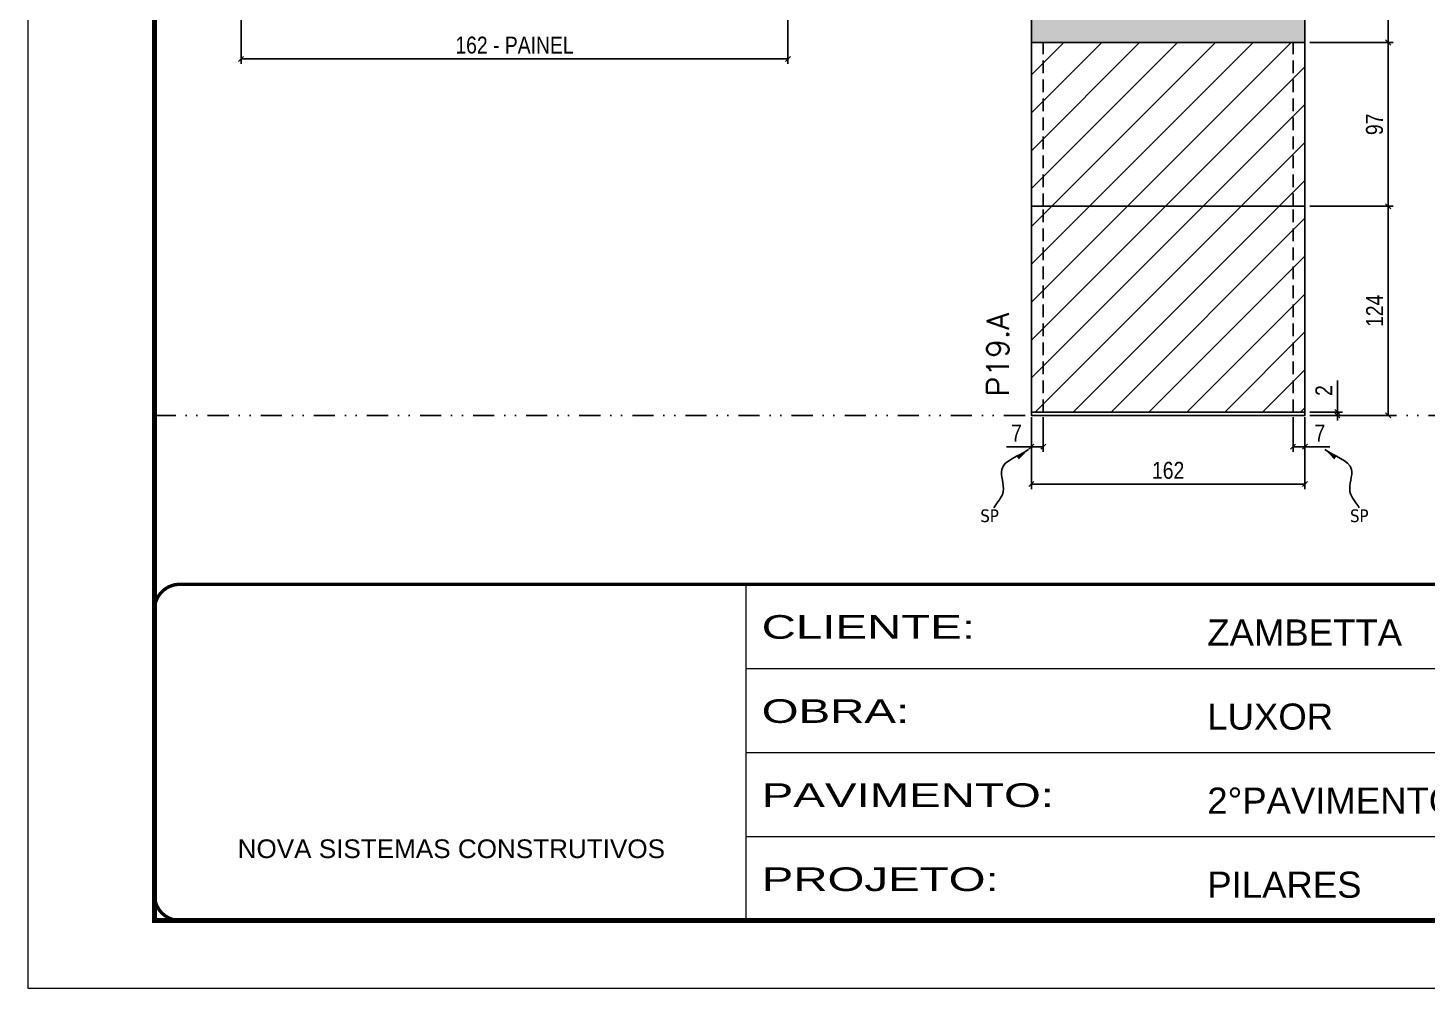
# Model space of a CAD drawing. Extents: x 14400 to 24104, y -21631 to 6985.
# Drawn here: x 14413 to 15242, y -957 to -388 of the extents above; entities that cross this region are included whole.
import ezdxf

# ---------------------------------------------------------------- set-up
doc = ezdxf.new("R2010")
doc.units = 0
for name, pattern in [('CONTINUO', [0]), ('DASHED', [0.75, 0.5, -0.25]), ('DIVIDE2', [0.625, 0.25, -0.125, 0, -0.125, 0, -0.125]), ('HIDDEN', [0.375, 0.25, -0.125])]:
    doc.linetypes.add(name, pattern=pattern)
for name, color, linetype in [('COTA', 241, 'Continuous'), ('Nível', 160, 'Continuous'), ('Painéis', 200, 'Continuous'), ('SARR_2.2x7', 40, 'Continuous'), ('texto', 7, 'Continuous')]:
    doc.layers.add(name, color=color, linetype=linetype)
for name, color, linetype, lineweight in [('Folhas', 255, 'Continuous', 9), ('Hachura', 251, 'Continuous', 9), ('SARRAFO DE PRESSAO', 251, 'DASHED', 9), ('Texto Seção', 7, 'Continuous', 15)]:
    doc.layers.add(name, color=color, linetype=linetype, lineweight=lineweight)
doc.styles.add('ARIAL', font='arial.ttf')
doc.styles.add('COTA TECNICA', font='techl___.ttf', dxfattribs={"height": 10})
doc.styles.add('COTA TECNICA 2X', font='techl___.ttf', dxfattribs={"height": 10})
doc.styles.add('COTA TECNICA-50', font='techl___.ttf', dxfattribs={"height": 10})
doc.styles.add('REGUA-120', font='ROMANS.shx', dxfattribs={"height": 15})
doc.styles.get("Standard").update_dxf_attribs({"font": 'arial.ttf'})
doc.styles.add('Tecnologia', font='')
doc.styles.get('Tecnologia').set_extended_font_data('Forgotten Futurist')
doc.dimstyles.new('COTA PAINEL-50', dxfattribs={"dimtxt": 10, "dimasz": 3, "dimexe": 3, "dimexo": 3, "dimgap": 3, "dimtad": 1, "dimdec": 1, "dimzin": 12, "dimdsep": 46, "dimtxsty": 'COTA TECNICA-50', "dimblk1": 'OBLIQUE', "dimblk2": 'OBLIQUE', "dimsah": 1, "dimcen": 0.9, "dimclrd": 4, "dimclre": 4, "dimclrt": 240, "dimadec": 1, "dimazin": 3, "dimtfac": 1, "dimtdec": 1, "dimtmove": 0, "dimatfit": 3, "dimfxl": 1, "dimtolj": 1, "dimtzin": 12, "dimarcsym": 0})
doc.dimstyles.new('PAINEL', dxfattribs={"dimtxt": 10, "dimasz": 3, "dimexe": 3, "dimexo": 3, "dimgap": 3, "dimtad": 1, "dimdec": 1, "dimzin": 12, "dimdsep": 46, "dimtxsty": 'COTA TECNICA', "dimblk1": 'OBLIQUE', "dimblk2": 'OBLIQUE', "dimsah": 1, "dimcen": 0.9, "dimclrd": 4, "dimclre": 4, "dimclrt": 240, "dimadec": 1, "dimazin": 3, "dimtfac": 1, "dimtdec": 1, "dimtmove": 0, "dimatfit": 3, "dimfxl": 1, "dimtolj": 1, "dimtzin": 12, "dimarcsym": 0})
doc.dimstyles.new('SECAO PILAR', dxfattribs={"dimtxt": 10, "dimasz": 3, "dimexe": 3, "dimexo": 3, "dimgap": 3, "dimtad": 1, "dimdec": 1, "dimlfac": 0.5, "dimzin": 12, "dimdsep": 46, "dimtxsty": 'COTA TECNICA 2X', "dimblk1": 'OBLIQUE', "dimblk2": 'OBLIQUE', "dimsah": 1, "dimcen": 0.9, "dimclrd": 256, "dimclre": 256, "dimclrt": 256, "dimadec": 1, "dimazin": 3, "dimtfac": 1, "dimtdec": 1, "dimtmove": 0, "dimatfit": 3, "dimfxl": 1, "dimtolj": 1, "dimtzin": 12, "dimarcsym": 0})
doc.dimstyles.get("Standard").update_dxf_attribs({"dimtxt": 0.18, "dimasz": 0.18, "dimexe": 0.18, "dimexo": 0.0625, "dimgap": 0.09, "dimtad": 0, "dimtih": 1, "dimtoh": 1, "dimdec": 4, "dimzin": 0, "dimdsep": 46, "dimtxsty": 'Standard', "dimcen": 0.09, "dimadec": 0, "dimazin": 0, "dimtfac": 1, "dimtdec": 4, "dimtofl": 0, "dimtmove": 0, "dimatfit": 3, "dimfxl": 1, "dimtolj": 1, "dimtzin": 0, "dimarcsym": 0})

# ---------------------------------------------------------------- blocks, each defined once
blk = doc.blocks.new('9999999999')
at = {"color": 30, "linetype": 'CONTINUO'}
for p, q in [((98564.56, 34230.21), (98564.56, 34429.45)), ((98564.56, 34379.64), (99583.98, 34379.64)), ((98564.56, 34329.83), (99487.98, 34329.83)), ((98564.56, 34280.02), (99487.98, 34280.02))]:
    blk.add_line(p, q, dxfattribs=at)
at = {"color": 30, "linetype": 'CONTINUO', "const_width": 2}
blk.add_lwpolyline([(99583.98, 34230.21), (99583.98, 34414.45, 0.414214), (99568.98, 34429.45), (98228.98, 34429.45, 0.414214), (98213.98, 34414.45), (98213.98, 34245.21, 0.414214), (98228.98, 34230.21), (99583.98, 34230.21)], format="xyb", dxfattribs=at)
at = {"layer": 'Folhas'}
blk.add_lwpolyline([(98138.98, 34190.21), (99623.98, 34190.21), (99623.98, 35240.21), (98138.98, 35240.21)], close=True, dxfattribs=at)
at = {"layer": 'Folhas', "color": 30, "const_width": 3}
blk.add_lwpolyline([(98213.98, 34230.21), (99583.98, 34230.21), (99583.98, 35200.21), (98213.98, 35200.21)], close=True, dxfattribs=at)
at = {"color": 7, "linetype": 'Continuous', "ltscale": 5, "style": 'ARIAL'}
for s, height, p in [('ZAMBETTA', 15.483, (98837.68, 34393.13)), ('LUXOR', 15.483, (98837.68, 34343.32)), ('2°PAVIMENTO - 1°ETAPA', 15.4829, (98837.68, 34293.51)), ('NOVA SISTEMAS CONSTRUTIVOS', 11.0592, (98263.19, 34267.21)), ('PILARES', 15.483, (98837.68, 34243.7))]:
    blk.add_text(s, height=height, dxfattribs=at).set_placement(p)
at = {"layer": 'Folhas', "color": 7, "style": 'Tecnologia', "width": 1.5}
for s, p in [('CLIENTE:', (98573.65, 34397.17)), ('OBRA:', (98573.65, 34347.31)), ('PAVIMENTO:', (98573.65, 34297.5)), ('PROJETO:', (98573.65, 34247.69))]:
    blk.add_text(s, height=14, dxfattribs=at).set_placement(p)
blk = doc.blocks.new('_Oblique')
at = {"color": 0, "linetype": 'ByBlock', "lineweight": -2}
blk.add_line((-0.5, -0.5), (0.5, 0.5), dxfattribs=at)
blk = doc.blocks.new('*D1131')
at = {"layer": 'COTA', "lineweight": -2, "transparency": 16777216}
for p, q in [((14539.69, -320.97), (14539.69, -409.14)), ((14863.69, -320.93), (14863.69, -409.14)), ((14539.69, -406.14), (14863.69, -406.14))]:
    blk.add_line(p, q, dxfattribs=at)
at = {"layer": 'Defpoints', "color": 0, "transparency": 16777216}
for p in [(14539.69, -317.97), (14863.69, -317.93), (14863.69, -406.14)]:
    blk.add_point(p, dxfattribs=at)
at = {"layer": 'COTA', "lineweight": -2, "transparency": 16777216, "xscale": 3, "yscale": 3, "zscale": 3, "rotation": 180}
blk.add_blockref('_Oblique', (14539.69, -406.14), dxfattribs=at)
at = {"layer": 'COTA', "lineweight": -2, "transparency": 16777216, "xscale": 3, "yscale": 3, "zscale": 3}
blk.add_blockref('_Oblique', (14863.69, -406.14), dxfattribs=at)
at = {"layer": 'COTA', "transparency": 16777216, "insert": (14701.69, -398.03), "char_height": 10, "attachment_point": 5, "style": 'COTA TECNICA 2X'}
blk.add_mtext('\\A1;162 - PAINEL', dxfattribs=at)
blk = doc.blocks.new('*D1141')
at = {"layer": 'COTA', "color": 4, "lineweight": -2, "transparency": 16777216}
for p, q in [((15007.96, -618.44), (15007.96, -661.12)), ((15169.96, -618.44), (15169.96, -661.12)), ((15169.96, -658.12), (15007.96, -658.12))]:
    blk.add_line(p, q, dxfattribs=at)
at = {"layer": 'Defpoints', "color": 0, "transparency": 16777216}
for p in [(15007.96, -615.44), (15169.96, -615.44), (15007.96, -658.12)]:
    blk.add_point(p, dxfattribs=at)
at = {"layer": 'COTA', "color": 4, "lineweight": -2, "transparency": 16777216, "xscale": 3, "yscale": 3, "zscale": 3, "rotation": 180}
blk.add_blockref('_Oblique', (15007.96, -658.12), dxfattribs=at)
at = {"layer": 'COTA', "color": 4, "lineweight": -2, "transparency": 16777216, "xscale": 3, "yscale": 3, "zscale": 3}
blk.add_blockref('_Oblique', (15169.96, -658.12), dxfattribs=at)
at = {"layer": 'COTA', "color": 240, "transparency": 16777216, "insert": (15088.96, -650.02), "char_height": 10, "attachment_point": 5, "style": 'COTA TECNICA'}
blk.add_mtext('\\A1;162', dxfattribs=at)
blk = doc.blocks.new('*D1142')
at = {"layer": 'COTA', "color": 4, "lineweight": -2, "transparency": 16777216}
for p, q in [((15162.96, -618.44), (15162.96, -638.95)), ((15169.96, -620.44), (15169.96, -638.95)), ((15162.96, -635.95), (15169.96, -635.95)), ((15169.96, -635.95), (15184.69, -635.95))]:
    blk.add_line(p, q, dxfattribs=at)
at = {"layer": 'Defpoints', "color": 0, "transparency": 16777216}
for p in [(15162.96, -615.44), (15169.96, -617.44), (15169.96, -635.95)]:
    blk.add_point(p, dxfattribs=at)
at = {"layer": 'COTA', "color": 4, "lineweight": -2, "transparency": 16777216, "xscale": 3, "yscale": 3, "zscale": 3, "rotation": 180}
blk.add_blockref('_Oblique', (15162.96, -635.95), dxfattribs=at)
at = {"layer": 'COTA', "color": 4, "lineweight": -2, "transparency": 16777216, "xscale": 3, "yscale": 3, "zscale": 3}
blk.add_blockref('_Oblique', (15169.96, -635.95), dxfattribs=at)
at = {"layer": 'COTA', "color": 240, "transparency": 16777216, "insert": (15178.82, -627.88), "char_height": 10, "attachment_point": 5, "style": 'COTA TECNICA-50'}
blk.add_mtext('\\A1;7', dxfattribs=at)
blk = doc.blocks.new('*D1143')
at = {"layer": 'COTA', "color": 4, "lineweight": -2, "transparency": 16777216}
for p, q in [((15007.96, -620.44), (15007.96, -638.95)), ((15014.96, -618.44), (15014.96, -638.95)), ((15007.96, -635.95), (14993.22, -635.95)), ((15014.96, -635.95), (15007.96, -635.95))]:
    blk.add_line(p, q, dxfattribs=at)
at = {"layer": 'Defpoints', "color": 0, "transparency": 16777216}
for p in [(15007.96, -617.44), (15014.96, -615.44), (15007.96, -635.95)]:
    blk.add_point(p, dxfattribs=at)
at = {"layer": 'COTA', "color": 4, "lineweight": -2, "transparency": 16777216, "xscale": 3, "yscale": 3, "zscale": 3, "rotation": 180}
blk.add_blockref('_Oblique', (15007.96, -635.95), dxfattribs=at)
at = {"layer": 'COTA', "color": 4, "lineweight": -2, "transparency": 16777216, "xscale": 3, "yscale": 3, "zscale": 3}
blk.add_blockref('_Oblique', (15014.96, -635.95), dxfattribs=at)
at = {"layer": 'COTA', "color": 240, "transparency": 16777216, "insert": (14999.09, -627.88), "char_height": 10, "attachment_point": 5, "style": 'COTA TECNICA-50'}
blk.add_mtext('\\A1;7', dxfattribs=at)
blk = doc.blocks.new('*D1144')
at = {"layer": 'COTA', "color": 4, "linetype": 'ByBlock', "lineweight": -2, "transparency": 16777216}
for p, q in [((15172.96, -493.44), (15222.32, -493.44)), ((15219.32, -617.44), (15219.32, -493.44)), ((15172.96, -617.44), (15222.32, -617.44))]:
    blk.add_line(p, q, dxfattribs=at)
at = {"layer": 'Defpoints', "color": 0, "linetype": 'ByBlock', "transparency": 16777216}
for p in [(15169.96, -493.44), (15219.32, -493.44), (15169.96, -617.44)]:
    blk.add_point(p, dxfattribs=at)
at = {"layer": 'COTA', "color": 4, "linetype": 'ByBlock', "lineweight": -2, "transparency": 16777216, "xscale": 3, "yscale": 3, "zscale": 3}
for p, rotation in [((15219.32, -493.44), 90), ((15219.32, -617.44), 270)]:
    blk.add_blockref('_Oblique', p, dxfattribs=dict(at, rotation=rotation))
at = {"layer": 'COTA', "color": 240, "linetype": 'ByBlock', "transparency": 16777216, "insert": (15211.25, -555.44), "char_height": 10, "attachment_point": 5, "rotation": 90, "style": 'COTA TECNICA'}
blk.add_mtext('\\A1;124', dxfattribs=at)
blk = doc.blocks.new('*D1140')
at = {"layer": 'COTA', "color": 4, "lineweight": -2, "transparency": 16777216}
for p, q in [((15189.21, -615.44), (15189.21, -596.64)), ((15172.96, -615.44), (15192.21, -615.44)), ((15172.96, -617.44), (15192.21, -617.44)), ((15189.21, -617.44), (15189.21, -615.44)), ((15189.21, -617.44), (15189.21, -620.44))]:
    blk.add_line(p, q, dxfattribs=at)
at = {"layer": 'Defpoints', "color": 0, "transparency": 16777216}
for p in [(15169.96, -615.44), (15169.96, -617.44), (15189.21, -617.44)]:
    blk.add_point(p, dxfattribs=at)
at = {"layer": 'COTA', "color": 4, "lineweight": -2, "transparency": 16777216, "xscale": 3, "yscale": 3, "zscale": 3}
for p, rotation in [((15189.21, -615.44), 270), ((15189.21, -617.44), 90)]:
    blk.add_blockref('_Oblique', p, dxfattribs=dict(at, rotation=rotation))
at = {"layer": 'COTA', "color": 240, "transparency": 16777216, "insert": (15181.21, -602.69), "char_height": 10, "attachment_point": 5, "rotation": 90, "style": 'COTA TECNICA-50'}
blk.add_mtext('\\A1;2', dxfattribs=at)
blk = doc.blocks.new('*D1145')
at = {"layer": 'COTA', "color": 4, "linetype": 'ByBlock', "lineweight": -2, "transparency": 16777216}
for p, q in [((15172.96, -493.44), (15222.32, -493.44)), ((15219.32, -617.44), (15219.32, -493.44)), ((15172.96, -617.44), (15222.32, -617.44))]:
    blk.add_line(p, q, dxfattribs=at)
at = {"layer": 'Defpoints', "color": 0, "linetype": 'ByBlock', "transparency": 16777216}
for p in [(15169.96, -493.44), (15219.32, -493.44), (15169.96, -617.44)]:
    blk.add_point(p, dxfattribs=at)
at = {"layer": 'COTA', "color": 4, "linetype": 'ByBlock', "lineweight": -2, "transparency": 16777216, "xscale": 3, "yscale": 3, "zscale": 3}
for p, rotation in [((15219.32, -493.44), 90), ((15219.32, -617.44), 270)]:
    blk.add_blockref('_Oblique', p, dxfattribs=dict(at, rotation=rotation))
at = {"layer": 'COTA', "color": 240, "linetype": 'ByBlock', "transparency": 16777216, "insert": (15211.25, -555.44), "char_height": 10, "attachment_point": 5, "rotation": 90, "style": 'COTA TECNICA'}
blk.add_mtext('\\A1;124', dxfattribs=at)
blk = doc.blocks.new('*D1146')
at = {"layer": 'COTA', "color": 4, "lineweight": -2, "transparency": 16777216}
for p, q in [((15172.96, -396.44), (15222.32, -396.44)), ((15219.32, -493.44), (15219.32, -396.44)), ((15172.96, -493.44), (15222.32, -493.44))]:
    blk.add_line(p, q, dxfattribs=at)
at = {"layer": 'Defpoints', "color": 0, "transparency": 16777216}
for p in [(15169.96, -396.44), (15219.32, -396.44), (15169.96, -493.44)]:
    blk.add_point(p, dxfattribs=at)
at = {"layer": 'COTA', "color": 4, "lineweight": -2, "transparency": 16777216, "xscale": 3, "yscale": 3, "zscale": 3}
for p, rotation in [((15219.32, -396.44), 90), ((15219.32, -493.44), 270)]:
    blk.add_blockref('_Oblique', p, dxfattribs=dict(at, rotation=rotation))
at = {"layer": 'COTA', "color": 240, "transparency": 16777216, "insert": (15211.22, -444.94), "char_height": 10, "attachment_point": 5, "rotation": 90, "style": 'COTA TECNICA'}
blk.add_mtext('\\A1;97', dxfattribs=at)
blk = doc.blocks.new('*D2027')
at = {"layer": 'COTA', "color": 4, "lineweight": -2, "transparency": 16777216}
for p, q in [((15172.96, -329.44), (15222.32, -329.44)), ((15219.32, -396.44), (15219.32, -329.44)), ((15172.96, -396.44), (15222.32, -396.44))]:
    blk.add_line(p, q, dxfattribs=at)
at = {"layer": 'Defpoints', "color": 0, "transparency": 16777216}
for p in [(15169.96, -329.44), (15219.32, -329.44), (15169.96, -396.44)]:
    blk.add_point(p, dxfattribs=at)
at = {"layer": 'COTA', "color": 4, "lineweight": -2, "transparency": 16777216, "xscale": 3, "yscale": 3, "zscale": 3}
for p, rotation in [((15219.32, -329.44), 90), ((15219.32, -396.44), 270)]:
    blk.add_blockref('_Oblique', p, dxfattribs=dict(at, rotation=rotation))
at = {"layer": 'COTA', "color": 240, "transparency": 16777216, "insert": (15211.22, -362.94), "char_height": 10, "attachment_point": 5, "rotation": 90, "style": 'COTA TECNICA'}
blk.add_mtext('\\A1;67', dxfattribs=at)

msp = doc.modelspace()

# ---------------------------------------------------------------- hatches: boundary and pattern name
at = {"layer": 'COTA'}
h = msp.add_hatch(dxfattribs=at)
h.set_pattern_fill('AR-CONC', color=256, scale=0.03)
h.paths.add_polyline_path([(15169.96, -329.44), (15007.96, -329.44), (15007.96, -396.44), (15169.96, -396.44)])
at = {"layer": 'Hachura', "linetype": 'ByBlock'}
h = msp.add_hatch(dxfattribs=at)
h.set_pattern_fill('ANSI31', color=256, scale=5)
h.paths.add_polyline_path([(15169.96, -396.44), (15007.96, -396.44), (15007.96, -493.44), (15169.96, -493.44)])
h.paths.add_polyline_path([(15452.58, -396.44), (15290.58, -396.44), (15290.58, -493.44), (15452.58, -493.44)])
h.paths.add_polyline_path([(15452.58, -493.44), (15290.58, -493.44), (15290.58, -615.44), (15452.58, -615.44)])
h.paths.add_polyline_path([(15169.96, -493.44), (15007.96, -493.44), (15007.96, -615.44), (15169.96, -615.44)])

# ---------------------------------------------------------------- linework, layer by layer
at = {"layer": 'COTA'}
for p, q in [((15007.96, -396.44), (15007.96, -329.44)), ((15169.96, -329.44), (15169.96, -396.44))]:
    msp.add_line(p, q, dxfattribs=at)
at = {"layer": 'Nível', "color": 4, "linetype": 'DIVIDE2', "ltscale": 50}
msp.add_line((14488.47, -617.44), (15858.47, -617.44), dxfattribs=at)
at = {"layer": 'Painéis'}
for p, q in [((15007.96, -396.44), (15007.96, -615.44)), ((15169.96, -396.44), (15007.96, -396.44)), ((15169.96, -615.44), (15169.96, -396.44)), ((15169.96, -493.44), (15007.96, -493.44)), ((15007.96, -615.44), (15169.96, -615.44))]:
    msp.add_line(p, q, dxfattribs=at)
msp.add_lwpolyline([(15169.96, -615.44), (15007.96, -615.44), (15007.96, -617.44), (15169.96, -617.44)], close=True, dxfattribs=at)
at = {"layer": 'SARR_2.2x7', "linetype": 'HIDDEN', "ltscale": 30}
for p, q in [((15014.96, -493.44), (15014.96, -396.44)), ((15162.96, -493.44), (15162.96, -396.44)), ((15014.96, -615.44), (15014.96, -493.44)), ((15162.96, -615.44), (15162.96, -493.44))]:
    msp.add_line(p, q, dxfattribs=at)

# ---------------------------------------------------------------- block references
at = {"layer": 'SARRAFO DE PRESSAO', "color": 6, "linetype": 'ByBlock'}
msp.add_blockref('9999999999', (-83725.51, -35146.93), dxfattribs=at)

# ---------------------------------------------------------------- texts
at = {"layer": 'texto', "color": 0, "char_height": 7.5, "attachment_point": 5}
for insert in [(14983.18, -676.93), (15202.2, -676.93)]:
    msp.add_mtext('{\\fTahoma|b0|i0|c0|p34;\\C4;SP}', dxfattribs=dict(at, insert=insert))
at = {"layer": 'Texto Seção', "insert": (14994.48, -606.19), "char_height": 13, "width": 285.3299, "attachment_point": 7, "rotation": 90, "style": 'REGUA-120'}
msp.add_mtext('\\pt26;P19.A', dxfattribs=at)

# ---------------------------------------------------------------- dimensions: what is measured, and where the dimension line sits
at = {"layer": 'COTA'}
dim = msp.add_linear_dim(base=(14863.69, -406.14), p1=(14539.69, -317.97), p2=(14863.69, -317.93), text='<> - PAINEL', dimstyle='SECAO PILAR', dxfattribs=at)
dim.commit()
dim.dimension.update_dxf_attribs({"geometry": '*D1131', "text_midpoint": (14701.69, -398.03)})
for base, p1, p2, angle, dimstyle, picture, middle in [((15219.32, -329.44), (15169.96, -396.44), (15169.96, -329.44), 90, 'PAINEL', '*D2027', (15211.22, -362.94)), ((15219.32, -396.44), (15169.96, -493.44), (15169.96, -396.44), 90, 'PAINEL', '*D1146', (15211.22, -444.94)), ((15007.96, -635.95), (15014.96, -615.44), (15007.96, -617.44), 180, 'COTA PAINEL-50', '*D1143', (14999.09, -627.88))]:
    dim = msp.add_linear_dim(base=base, p1=p1, p2=p2, angle=angle, dimstyle=dimstyle, dxfattribs=at)
    dim.commit()
    dim.dimension.update_dxf_attribs({"geometry": picture, "text_midpoint": middle})
at = {"layer": 'COTA', "linetype": 'ByBlock'}
for picture in ['*D1144', '*D1145']:
    dim = msp.add_aligned_dim(p1=(15169.96, -617.44), p2=(15169.96, -493.44), distance=-49.37, dimstyle='PAINEL', dxfattribs=at)
    dim.commit()
    dim.dimension.update_dxf_attribs({"geometry": picture, "text_midpoint": (15211.25, -555.44)})
at = {"layer": 'COTA'}
dim = msp.add_linear_dim(base=(15189.21, -617.44), p1=(15169.96, -615.44), p2=(15169.96, -617.44), angle=90, dimstyle='COTA PAINEL-50', dxfattribs=at)
dim.commit()
dim.dimension.update_dxf_attribs({"geometry": '*D1140', "text_midpoint": (15189.21, -602.69), "dimtype": 160})
dim = msp.add_linear_dim(base=(15007.96, -658.12), p1=(15169.96, -615.44), p2=(15007.96, -615.44), angle=180, dimstyle='PAINEL', override={"dimarcsym": 2}, dxfattribs=at)
dim.commit()
dim.dimension.update_dxf_attribs({"geometry": '*D1141', "text_midpoint": (15088.96, -650.02)})
dim = msp.add_linear_dim(base=(15169.96, -635.95), p1=(15162.96, -615.44), p2=(15169.96, -617.44), dimstyle='COTA PAINEL-50', dxfattribs=at)
dim.commit()
dim.dimension.update_dxf_attribs({"geometry": '*D1142', "text_midpoint": (15178.82, -627.88)})

# ---------------------------------------------------------------- leaders
at = {"layer": 'COTA', "path_type": 1}
for points in [[(15006.13, -637.62), (14990.34, -649.46), (14991.27, -662.46), (14985.71, -672.24)], [(15181.78, -637.62), (15197.57, -649.46), (15196.64, -662.46), (15202.2, -672.24)]]:
    msp.add_leader(points, dimstyle='Standard', override={"dimasz": 8}, dxfattribs=at)

doc.saveas('drawing.dxf')
